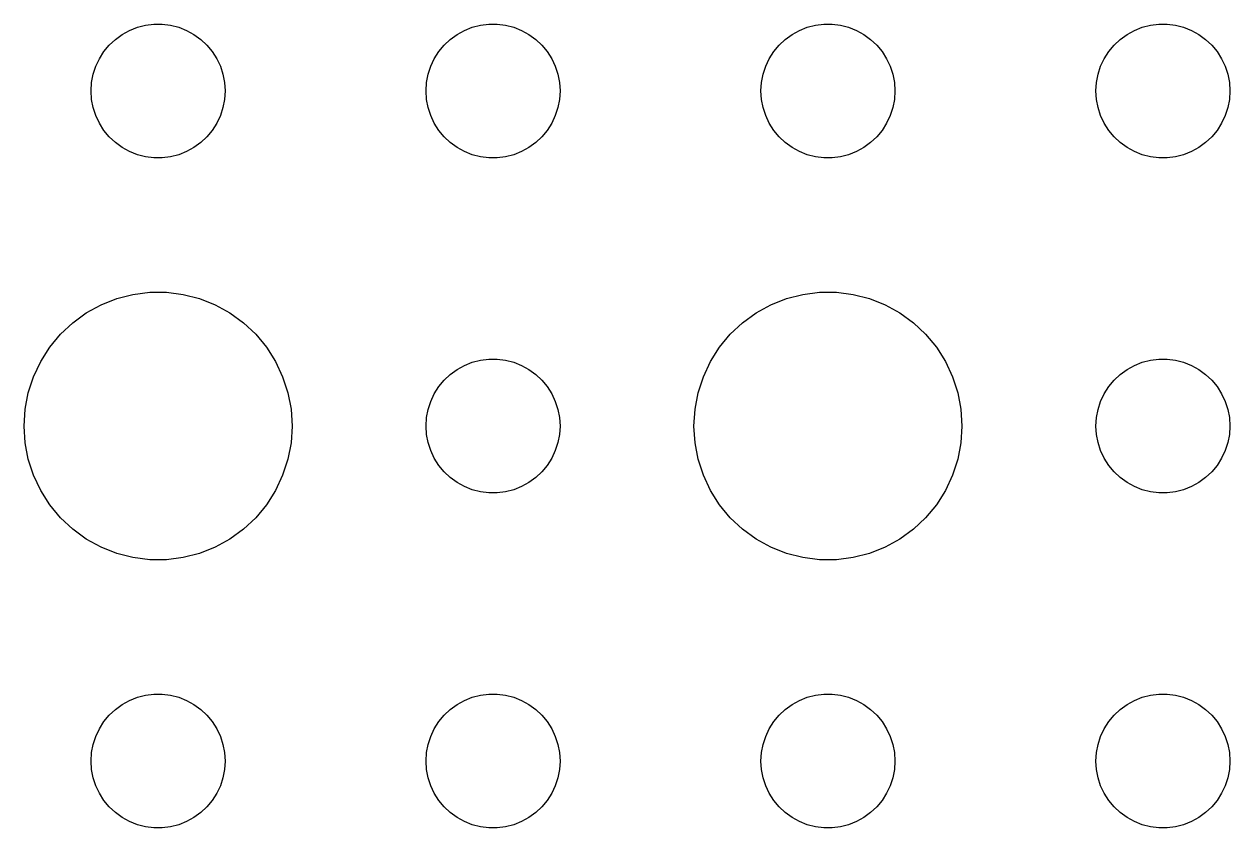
# Model space of a CAD drawing. Header units: metres. Extents: x -112 to 112, y -89 to 89.
# Drawn here: x -33 to -6, y -46.5 to -28.5 of the extents above; entities that cross this region are included whole.
import ezdxf

# ---------------------------------------------------------------- set-up
doc = ezdxf.new("R2010")
doc.units = ezdxf.units.M

msp = doc.modelspace()

# ---------------------------------------------------------------- linework, layer by layer
for p, q in [((-30.6387, -28.6427), (-30.4635, -28.5734)), ((-30.4635, -28.5734), (-30.2811, -28.5266)), ((-30.2811, -28.5266), (-30.0942, -28.503)), ((-30.0942, -28.503), (-29.9058, -28.503)), ((-29.9058, -28.503), (-29.7189, -28.5266)), ((-29.7189, -28.5266), (-29.5365, -28.5734)), ((-29.5365, -28.5734), (-29.3613, -28.6427)), ((-23.1387, -28.6427), (-22.9635, -28.5734)), ((-22.9635, -28.5734), (-22.7811, -28.5266)), ((-22.7811, -28.5266), (-22.5942, -28.503)), ((-22.5942, -28.503), (-22.4058, -28.503)), ((-22.4058, -28.503), (-22.2189, -28.5266)), ((-22.2189, -28.5266), (-22.0365, -28.5734)), ((-22.0365, -28.5734), (-21.8613, -28.6427)), ((-15.6387, -28.6427), (-15.4635, -28.5734)), ((-15.4635, -28.5734), (-15.2811, -28.5266)), ((-15.2811, -28.5266), (-15.0942, -28.503)), ((-15.0942, -28.503), (-14.9058, -28.503)), ((-14.9058, -28.503), (-14.7189, -28.5266)), ((-14.7189, -28.5266), (-14.5365, -28.5734)), ((-14.5365, -28.5734), (-14.3613, -28.6427)), ((-8.13866, -28.6427), (-7.96352, -28.5734)), ((-7.96352, -28.5734), (-7.78107, -28.5266)), ((-7.78107, -28.5266), (-7.59418, -28.503)), ((-7.59418, -28.503), (-7.40581, -28.503)), ((-7.40581, -28.503), (-7.21892, -28.5266)), ((-7.21892, -28.5266), (-7.03647, -28.5734)), ((-7.03647, -28.5734), (-6.86133, -28.6427)), ((-31.0934, -28.9732), (-30.9561, -28.8442)), ((-30.9561, -28.8442), (-30.8037, -28.7335)), ((-30.8037, -28.7335), (-30.6387, -28.6427)), ((-29.3613, -28.6427), (-29.1963, -28.7335)), ((-29.1963, -28.7335), (-29.0439, -28.8442)), ((-29.0439, -28.8442), (-28.9065, -28.9732)), ((-23.5934, -28.9732), (-23.4561, -28.8442)), ((-23.4561, -28.8442), (-23.3037, -28.7335)), ((-23.3037, -28.7335), (-23.1387, -28.6427)), ((-21.8613, -28.6427), (-21.6963, -28.7335)), ((-21.6963, -28.7335), (-21.5439, -28.8442)), ((-21.5439, -28.8442), (-21.4065, -28.9732)), ((-16.0934, -28.9732), (-15.9561, -28.8442)), ((-15.9561, -28.8442), (-15.8037, -28.7335)), ((-15.8037, -28.7335), (-15.6387, -28.6427)), ((-14.3613, -28.6427), (-14.1963, -28.7335)), ((-14.1963, -28.7335), (-14.0439, -28.8442)), ((-14.0439, -28.8442), (-13.9065, -28.9732)), ((-8.59344, -28.9732), (-8.45613, -28.8442)), ((-8.45613, -28.8442), (-8.30373, -28.7335)), ((-8.30373, -28.7335), (-8.13866, -28.6427)), ((-6.86133, -28.6427), (-6.69626, -28.7335)), ((-6.69626, -28.7335), (-6.54385, -28.8442)), ((-6.54385, -28.8442), (-6.40654, -28.9732)), ((-31.3145, -29.2774), (-31.2135, -29.1183)), ((-31.2135, -29.1183), (-31.0934, -28.9732)), ((-28.9065, -28.9732), (-28.7865, -29.1183)), ((-28.7865, -29.1183), (-28.6855, -29.2774)), ((-23.8145, -29.2774), (-23.7135, -29.1183)), ((-23.7135, -29.1183), (-23.5934, -28.9732)), ((-21.4065, -28.9732), (-21.2865, -29.1183)), ((-21.2865, -29.1183), (-21.1855, -29.2774)), ((-16.3145, -29.2774), (-16.2135, -29.1183)), ((-16.2135, -29.1183), (-16.0934, -28.9732)), ((-13.9065, -28.9732), (-13.7865, -29.1183)), ((-13.7865, -29.1183), (-13.6855, -29.2774)), ((-8.81445, -29.2774), (-8.71352, -29.1183)), ((-8.71352, -29.1183), (-8.59344, -28.9732)), ((-6.40654, -28.9732), (-6.28647, -29.1183)), ((-6.28647, -29.1183), (-6.18553, -29.2774)), ((-31.3947, -29.4478), (-31.3145, -29.2774)), ((-28.6855, -29.2774), (-28.6053, -29.4478)), ((-23.8947, -29.4478), (-23.8145, -29.2774)), ((-21.1855, -29.2774), (-21.1053, -29.4478)), ((-16.3947, -29.4478), (-16.3145, -29.2774)), ((-13.6855, -29.2774), (-13.6053, -29.4478)), ((-8.89465, -29.4478), (-8.81445, -29.2774)), ((-6.18553, -29.2774), (-6.10533, -29.4478)), ((-31.4882, -29.812), (-31.4529, -29.627)), ((-31.4529, -29.627), (-31.3947, -29.4478)), ((-28.6053, -29.4478), (-28.5471, -29.627)), ((-28.5471, -29.627), (-28.5118, -29.812)), ((-23.9882, -29.812), (-23.9529, -29.627)), ((-23.9529, -29.627), (-23.8947, -29.4478)), ((-21.1053, -29.4478), (-21.0471, -29.627)), ((-21.0471, -29.627), (-21.0118, -29.812)), ((-16.4882, -29.812), (-16.4529, -29.627)), ((-16.4529, -29.627), (-16.3947, -29.4478)), ((-13.6053, -29.4478), (-13.5471, -29.627)), ((-13.5471, -29.627), (-13.5118, -29.812)), ((-8.98816, -29.812), (-8.95287, -29.627)), ((-8.95287, -29.627), (-8.89465, -29.4478)), ((-6.10533, -29.4478), (-6.04712, -29.627)), ((-6.04712, -29.627), (-6.01183, -29.812)), ((-31.5, -30), (-31.4882, -29.812)), ((-28.5118, -29.812), (-28.5, -30)), ((-24, -30), (-23.9882, -29.812)), ((-21.0118, -29.812), (-21, -30)), ((-16.5, -30), (-16.4882, -29.812)), ((-13.5118, -29.812), (-13.5, -30)), ((-9, -30), (-8.98816, -29.812)), ((-6.01183, -29.812), (-6, -30)), ((-31.4882, -30.188), (-31.5, -30)), ((-31.4529, -30.373), (-31.4882, -30.188)), ((-28.5118, -30.188), (-28.5471, -30.373)), ((-28.5, -30), (-28.5118, -30.188)), ((-23.9882, -30.188), (-24, -30)), ((-23.9529, -30.373), (-23.9882, -30.188)), ((-21.0118, -30.188), (-21.0471, -30.373)), ((-21, -30), (-21.0118, -30.188)), ((-16.4882, -30.188), (-16.5, -30)), ((-16.4529, -30.373), (-16.4882, -30.188)), ((-13.5118, -30.188), (-13.5471, -30.373)), ((-13.5, -30), (-13.5118, -30.188)), ((-8.98816, -30.188), (-9, -30)), ((-8.95287, -30.373), (-8.98816, -30.188)), ((-6.01183, -30.188), (-6.04712, -30.373)), ((-6, -30), (-6.01183, -30.188)), ((-31.3947, -30.5522), (-31.4529, -30.373)), ((-28.5471, -30.373), (-28.6053, -30.5522)), ((-23.8947, -30.5522), (-23.9529, -30.373)), ((-21.0471, -30.373), (-21.1053, -30.5522)), ((-16.3947, -30.5522), (-16.4529, -30.373)), ((-13.5471, -30.373), (-13.6053, -30.5522)), ((-8.89465, -30.5522), (-8.95287, -30.373)), ((-6.04712, -30.373), (-6.10533, -30.5522)), ((-31.3145, -30.7226), (-31.3947, -30.5522)), ((-31.2135, -30.8817), (-31.3145, -30.7226)), ((-28.6855, -30.7226), (-28.7865, -30.8817)), ((-28.6053, -30.5522), (-28.6855, -30.7226)), ((-23.8145, -30.7226), (-23.8947, -30.5522)), ((-23.7135, -30.8817), (-23.8145, -30.7226)), ((-21.1855, -30.7226), (-21.2865, -30.8817)), ((-21.1053, -30.5522), (-21.1855, -30.7226)), ((-16.3145, -30.7226), (-16.3947, -30.5522)), ((-16.2135, -30.8817), (-16.3145, -30.7226)), ((-13.6855, -30.7226), (-13.7865, -30.8817)), ((-13.6053, -30.5522), (-13.6855, -30.7226)), ((-8.81445, -30.7226), (-8.89465, -30.5522)), ((-8.71352, -30.8817), (-8.81445, -30.7226)), ((-6.18553, -30.7226), (-6.28647, -30.8817)), ((-6.10533, -30.5522), (-6.18553, -30.7226)), ((-31.0934, -31.0268), (-31.2135, -30.8817)), ((-30.9561, -31.1558), (-31.0934, -31.0268)), ((-28.9065, -31.0268), (-29.0439, -31.1558)), ((-28.7865, -30.8817), (-28.9065, -31.0268)), ((-23.5934, -31.0268), (-23.7135, -30.8817)), ((-23.4561, -31.1558), (-23.5934, -31.0268)), ((-21.4065, -31.0268), (-21.5439, -31.1558)), ((-21.2865, -30.8817), (-21.4065, -31.0268)), ((-16.0934, -31.0268), (-16.2135, -30.8817)), ((-15.9561, -31.1558), (-16.0934, -31.0268)), ((-13.9065, -31.0268), (-14.0439, -31.1558)), ((-13.7865, -30.8817), (-13.9065, -31.0268)), ((-8.59344, -31.0268), (-8.71352, -30.8817)), ((-8.45613, -31.1558), (-8.59344, -31.0268)), ((-6.40654, -31.0268), (-6.54385, -31.1558)), ((-6.28647, -30.8817), (-6.40654, -31.0268)), ((-30.8037, -31.2665), (-30.9561, -31.1558)), ((-30.6387, -31.3572), (-30.8037, -31.2665)), ((-29.1963, -31.2665), (-29.3613, -31.3572)), ((-29.0439, -31.1558), (-29.1963, -31.2665)), ((-23.3037, -31.2665), (-23.4561, -31.1558)), ((-23.1387, -31.3572), (-23.3037, -31.2665)), ((-21.6963, -31.2665), (-21.8613, -31.3572)), ((-21.5439, -31.1558), (-21.6963, -31.2665)), ((-15.8037, -31.2665), (-15.9561, -31.1558)), ((-15.6387, -31.3572), (-15.8037, -31.2665)), ((-14.1963, -31.2665), (-14.3613, -31.3572)), ((-14.0439, -31.1558), (-14.1963, -31.2665)), ((-8.30373, -31.2665), (-8.45613, -31.1558)), ((-8.13866, -31.3572), (-8.30373, -31.2665)), ((-6.69626, -31.2665), (-6.86133, -31.3572)), ((-6.54385, -31.1558), (-6.69626, -31.2665)), ((-30.4635, -31.4266), (-30.6387, -31.3572)), ((-30.2811, -31.4734), (-30.4635, -31.4266)), ((-30.0942, -31.497), (-30.2811, -31.4734)), ((-29.9058, -31.497), (-30.0942, -31.497)), ((-29.7189, -31.4734), (-29.9058, -31.497)), ((-29.5365, -31.4266), (-29.7189, -31.4734)), ((-29.3613, -31.3572), (-29.5365, -31.4266)), ((-22.9635, -31.4266), (-23.1387, -31.3572)), ((-22.7811, -31.4734), (-22.9635, -31.4266)), ((-22.5942, -31.497), (-22.7811, -31.4734)), ((-22.4058, -31.497), (-22.5942, -31.497)), ((-22.2189, -31.4734), (-22.4058, -31.497)), ((-22.0365, -31.4266), (-22.2189, -31.4734)), ((-21.8613, -31.3572), (-22.0365, -31.4266)), ((-15.4635, -31.4266), (-15.6387, -31.3572)), ((-15.2811, -31.4734), (-15.4635, -31.4266)), ((-15.0942, -31.497), (-15.2811, -31.4734)), ((-14.9058, -31.497), (-15.0942, -31.497)), ((-14.7189, -31.4734), (-14.9058, -31.497)), ((-14.5365, -31.4266), (-14.7189, -31.4734)), ((-14.3613, -31.3572), (-14.5365, -31.4266)), ((-7.96352, -31.4266), (-8.13866, -31.3572)), ((-7.78107, -31.4734), (-7.96352, -31.4266)), ((-7.59418, -31.497), (-7.78107, -31.4734)), ((-7.40581, -31.497), (-7.59418, -31.497)), ((-7.21892, -31.4734), (-7.40581, -31.497)), ((-7.03647, -31.4266), (-7.21892, -31.4734)), ((-6.86133, -31.3572), (-7.03647, -31.4266)), ((-30.927, -34.6468), (-30.5621, -34.5531)), ((-30.5621, -34.5531), (-30.1884, -34.5059)), ((-30.1884, -34.5059), (-29.8116, -34.5059)), ((-29.8116, -34.5059), (-29.4379, -34.5531)), ((-29.4379, -34.5531), (-29.0729, -34.6468)), ((-15.927, -34.6468), (-15.5621, -34.5531)), ((-15.5621, -34.5531), (-15.1884, -34.5059)), ((-15.1884, -34.5059), (-14.8116, -34.5059)), ((-14.8116, -34.5059), (-14.4379, -34.5531)), ((-14.4379, -34.5531), (-14.0729, -34.6468)), ((-31.6075, -34.967), (-31.2773, -34.7855)), ((-31.2773, -34.7855), (-30.927, -34.6468)), ((-29.0729, -34.6468), (-28.7227, -34.7855)), ((-28.7227, -34.7855), (-28.3925, -34.967)), ((-16.6075, -34.967), (-16.2773, -34.7855)), ((-16.2773, -34.7855), (-15.927, -34.6468)), ((-14.0729, -34.6468), (-13.7227, -34.7855)), ((-13.7227, -34.7855), (-13.3925, -34.967)), ((-31.9123, -35.1885), (-31.6075, -34.967)), ((-28.3925, -34.967), (-28.0877, -35.1885)), ((-16.9123, -35.1885), (-16.6075, -34.967)), ((-13.3925, -34.967), (-13.0877, -35.1885)), ((-32.1869, -35.4464), (-31.9123, -35.1885)), ((-28.0877, -35.1885), (-27.8131, -35.4464)), ((-17.1869, -35.4464), (-16.9123, -35.1885)), ((-13.0877, -35.1885), (-12.8131, -35.4464)), ((-32.427, -35.7366), (-32.1869, -35.4464)), ((-27.8131, -35.4464), (-27.5729, -35.7366)), ((-17.427, -35.7366), (-17.1869, -35.4464)), ((-12.8131, -35.4464), (-12.5729, -35.7366)), ((-32.6289, -36.0547), (-32.427, -35.7366)), ((-27.5729, -35.7366), (-27.3711, -36.0547)), ((-17.6289, -36.0547), (-17.427, -35.7366)), ((-12.5729, -35.7366), (-12.3711, -36.0547)), ((-32.7893, -36.3956), (-32.6289, -36.0547)), ((-27.3711, -36.0547), (-27.2107, -36.3956)), ((-23.3037, -36.2335), (-23.1387, -36.1428)), ((-23.1387, -36.1428), (-22.9635, -36.0734)), ((-22.9635, -36.0734), (-22.7811, -36.0266)), ((-22.7811, -36.0266), (-22.5942, -36.003)), ((-22.5942, -36.003), (-22.4058, -36.003)), ((-22.4058, -36.003), (-22.2189, -36.0266)), ((-22.2189, -36.0266), (-22.0365, -36.0734)), ((-22.0365, -36.0734), (-21.8613, -36.1428)), ((-21.8613, -36.1428), (-21.6963, -36.2335)), ((-17.7893, -36.3956), (-17.6289, -36.0547)), ((-12.3711, -36.0547), (-12.2107, -36.3956)), ((-8.30373, -36.2335), (-8.13866, -36.1428)), ((-8.13866, -36.1428), (-7.96352, -36.0734)), ((-7.96352, -36.0734), (-7.78107, -36.0266)), ((-7.78107, -36.0266), (-7.59418, -36.003)), ((-7.59418, -36.003), (-7.40581, -36.003)), ((-7.40581, -36.003), (-7.21892, -36.0266)), ((-7.21892, -36.0266), (-7.03647, -36.0734)), ((-7.03647, -36.0734), (-6.86133, -36.1428)), ((-6.86133, -36.1428), (-6.69626, -36.2335)), ((-32.9057, -36.7539), (-32.7893, -36.3956)), ((-27.2107, -36.3956), (-27.0942, -36.7539)), ((-23.5934, -36.4732), (-23.4561, -36.3442)), ((-23.4561, -36.3442), (-23.3037, -36.2335)), ((-21.6963, -36.2335), (-21.5439, -36.3442)), ((-21.5439, -36.3442), (-21.4065, -36.4732)), ((-17.9057, -36.7539), (-17.7893, -36.3956)), ((-12.2107, -36.3956), (-12.0942, -36.7539)), ((-8.59344, -36.4732), (-8.45613, -36.3442)), ((-8.45613, -36.3442), (-8.30373, -36.2335)), ((-6.69626, -36.2335), (-6.54385, -36.3442)), ((-6.54385, -36.3442), (-6.40654, -36.4732)), ((-23.8145, -36.7774), (-23.7135, -36.6183)), ((-23.7135, -36.6183), (-23.5934, -36.4732)), ((-21.4065, -36.4732), (-21.2865, -36.6183)), ((-21.2865, -36.6183), (-21.1855, -36.7774)), ((-8.81445, -36.7774), (-8.71352, -36.6183)), ((-8.71352, -36.6183), (-8.59344, -36.4732)), ((-6.40654, -36.4732), (-6.28647, -36.6183)), ((-6.28647, -36.6183), (-6.18553, -36.7774)), ((-32.9763, -37.124), (-32.9057, -36.7539)), ((-27.0942, -36.7539), (-27.0237, -37.124)), ((-23.9529, -37.127), (-23.8947, -36.9478)), ((-23.8947, -36.9478), (-23.8145, -36.7774)), ((-21.1855, -36.7774), (-21.1053, -36.9478)), ((-21.1053, -36.9478), (-21.0471, -37.127)), ((-17.9763, -37.124), (-17.9057, -36.7539)), ((-12.0942, -36.7539), (-12.0237, -37.124)), ((-8.95287, -37.127), (-8.89465, -36.9478)), ((-8.89465, -36.9478), (-8.81445, -36.7774)), ((-6.18553, -36.7774), (-6.10533, -36.9478)), ((-6.10533, -36.9478), (-6.04712, -37.127)), ((-33, -37.5), (-32.9763, -37.124)), ((-27.0237, -37.124), (-27, -37.5)), ((-23.9882, -37.312), (-23.9529, -37.127)), ((-21.0471, -37.127), (-21.0118, -37.312)), ((-18, -37.5), (-17.9763, -37.124)), ((-12.0237, -37.124), (-12, -37.5)), ((-8.98816, -37.312), (-8.95287, -37.127)), ((-6.04712, -37.127), (-6.01183, -37.312)), ((-32.9763, -37.876), (-33, -37.5)), ((-27, -37.5), (-27.0237, -37.876)), ((-24, -37.5), (-23.9882, -37.312)), ((-23.9882, -37.688), (-24, -37.5)), ((-21.0118, -37.312), (-21, -37.5)), ((-21, -37.5), (-21.0118, -37.688)), ((-17.9763, -37.876), (-18, -37.5)), ((-12, -37.5), (-12.0237, -37.876)), ((-9, -37.5), (-8.98816, -37.312)), ((-8.98816, -37.688), (-9, -37.5)), ((-6.01183, -37.312), (-6, -37.5)), ((-6, -37.5), (-6.01183, -37.688)), ((-23.9529, -37.873), (-23.9882, -37.688)), ((-21.0118, -37.688), (-21.0471, -37.873)), ((-8.95287, -37.873), (-8.98816, -37.688)), ((-6.01183, -37.688), (-6.04712, -37.873)), ((-32.9057, -38.2461), (-32.9763, -37.876)), ((-27.0237, -37.876), (-27.0942, -38.2461)), ((-23.8947, -38.0522), (-23.9529, -37.873)), ((-23.8145, -38.2226), (-23.8947, -38.0522)), ((-21.1053, -38.0522), (-21.1855, -38.2226)), ((-21.0471, -37.873), (-21.1053, -38.0522)), ((-17.9057, -38.2461), (-17.9763, -37.876)), ((-12.0237, -37.876), (-12.0942, -38.2461)), ((-8.89465, -38.0522), (-8.95287, -37.873)), ((-8.81445, -38.2226), (-8.89465, -38.0522)), ((-6.10533, -38.0522), (-6.18553, -38.2226)), ((-6.04712, -37.873), (-6.10533, -38.0522)), ((-32.7893, -38.6044), (-32.9057, -38.2461)), ((-27.0942, -38.2461), (-27.2107, -38.6044)), ((-23.7135, -38.3817), (-23.8145, -38.2226)), ((-21.1855, -38.2226), (-21.2865, -38.3817)), ((-17.7893, -38.6044), (-17.9057, -38.2461)), ((-12.0942, -38.2461), (-12.2107, -38.6044)), ((-8.71352, -38.3817), (-8.81445, -38.2226)), ((-6.18553, -38.2226), (-6.28647, -38.3817)), ((-32.6289, -38.9453), (-32.7893, -38.6044)), ((-27.2107, -38.6044), (-27.3711, -38.9453)), ((-23.5934, -38.5268), (-23.7135, -38.3817)), ((-23.4561, -38.6558), (-23.5934, -38.5268)), ((-21.4065, -38.5268), (-21.5439, -38.6558)), ((-21.2865, -38.3817), (-21.4065, -38.5268)), ((-17.6289, -38.9453), (-17.7893, -38.6044)), ((-12.2107, -38.6044), (-12.3711, -38.9453)), ((-8.59344, -38.5268), (-8.71352, -38.3817)), ((-8.45613, -38.6558), (-8.59344, -38.5268)), ((-6.40654, -38.5268), (-6.54385, -38.6558)), ((-6.28647, -38.3817), (-6.40654, -38.5268)), ((-23.3037, -38.7665), (-23.4561, -38.6558)), ((-23.1387, -38.8572), (-23.3037, -38.7665)), ((-22.9635, -38.9266), (-23.1387, -38.8572)), ((-21.8613, -38.8572), (-22.0365, -38.9266)), ((-21.6963, -38.7665), (-21.8613, -38.8572)), ((-21.5439, -38.6558), (-21.6963, -38.7665)), ((-8.30373, -38.7665), (-8.45613, -38.6558)), ((-8.13866, -38.8572), (-8.30373, -38.7665)), ((-7.96352, -38.9266), (-8.13866, -38.8572)), ((-6.86133, -38.8572), (-7.03647, -38.9266)), ((-6.69626, -38.7665), (-6.86133, -38.8572)), ((-6.54385, -38.6558), (-6.69626, -38.7665)), ((-32.427, -39.2634), (-32.6289, -38.9453)), ((-27.3711, -38.9453), (-27.5729, -39.2634)), ((-22.7811, -38.9734), (-22.9635, -38.9266)), ((-22.5942, -38.997), (-22.7811, -38.9734)), ((-22.4058, -38.997), (-22.5942, -38.997)), ((-22.2189, -38.9734), (-22.4058, -38.997)), ((-22.0365, -38.9266), (-22.2189, -38.9734)), ((-17.427, -39.2634), (-17.6289, -38.9453)), ((-12.3711, -38.9453), (-12.5729, -39.2634)), ((-7.78107, -38.9734), (-7.96352, -38.9266)), ((-7.59418, -38.997), (-7.78107, -38.9734)), ((-7.40581, -38.997), (-7.59418, -38.997)), ((-7.21892, -38.9734), (-7.40581, -38.997)), ((-7.03647, -38.9266), (-7.21892, -38.9734)), ((-32.1869, -39.5536), (-32.427, -39.2634)), ((-27.5729, -39.2634), (-27.8131, -39.5536)), ((-17.1869, -39.5536), (-17.427, -39.2634)), ((-12.5729, -39.2634), (-12.8131, -39.5536)), ((-31.9123, -39.8115), (-32.1869, -39.5536)), ((-27.8131, -39.5536), (-28.0877, -39.8115)), ((-16.9123, -39.8115), (-17.1869, -39.5536)), ((-12.8131, -39.5536), (-13.0877, -39.8115)), ((-31.6075, -40.033), (-31.9123, -39.8115)), ((-28.0877, -39.8115), (-28.3925, -40.033)), ((-16.6075, -40.033), (-16.9123, -39.8115)), ((-13.0877, -39.8115), (-13.3925, -40.033)), ((-31.2773, -40.2145), (-31.6075, -40.033)), ((-30.927, -40.3532), (-31.2773, -40.2145)), ((-28.7227, -40.2145), (-29.0729, -40.3532)), ((-28.3925, -40.033), (-28.7227, -40.2145)), ((-16.2773, -40.2145), (-16.6075, -40.033)), ((-15.927, -40.3532), (-16.2773, -40.2145)), ((-13.7227, -40.2145), (-14.0729, -40.3532)), ((-13.3925, -40.033), (-13.7227, -40.2145)), ((-30.5621, -40.4469), (-30.927, -40.3532)), ((-30.1884, -40.4941), (-30.5621, -40.4469)), ((-29.8116, -40.4941), (-30.1884, -40.4941)), ((-29.4379, -40.4469), (-29.8116, -40.4941)), ((-29.0729, -40.3532), (-29.4379, -40.4469)), ((-15.5621, -40.4469), (-15.927, -40.3532)), ((-15.1884, -40.4941), (-15.5621, -40.4469)), ((-14.8116, -40.4941), (-15.1884, -40.4941)), ((-14.4379, -40.4469), (-14.8116, -40.4941)), ((-14.0729, -40.3532), (-14.4379, -40.4469)), ((-30.9561, -43.8442), (-30.8037, -43.7335)), ((-30.8037, -43.7335), (-30.6387, -43.6428)), ((-30.6387, -43.6428), (-30.4635, -43.5734)), ((-30.4635, -43.5734), (-30.2811, -43.5266)), ((-30.2811, -43.5266), (-30.0942, -43.503)), ((-30.0942, -43.503), (-29.9058, -43.503)), ((-29.9058, -43.503), (-29.7189, -43.5266)), ((-29.7189, -43.5266), (-29.5365, -43.5734)), ((-29.5365, -43.5734), (-29.3613, -43.6428)), ((-29.3613, -43.6428), (-29.1963, -43.7335)), ((-29.1963, -43.7335), (-29.0439, -43.8442)), ((-23.4561, -43.8442), (-23.3037, -43.7335)), ((-23.3037, -43.7335), (-23.1387, -43.6428)), ((-23.1387, -43.6428), (-22.9635, -43.5734)), ((-22.9635, -43.5734), (-22.7811, -43.5266)), ((-22.7811, -43.5266), (-22.5942, -43.503)), ((-22.5942, -43.503), (-22.4058, -43.503)), ((-22.4058, -43.503), (-22.2189, -43.5266)), ((-22.2189, -43.5266), (-22.0365, -43.5734)), ((-22.0365, -43.5734), (-21.8613, -43.6428)), ((-21.8613, -43.6428), (-21.6963, -43.7335)), ((-21.6963, -43.7335), (-21.5439, -43.8442)), ((-15.9561, -43.8442), (-15.8037, -43.7335)), ((-15.8037, -43.7335), (-15.6387, -43.6428)), ((-15.6387, -43.6428), (-15.4635, -43.5734)), ((-15.4635, -43.5734), (-15.2811, -43.5266)), ((-15.2811, -43.5266), (-15.0942, -43.503)), ((-15.0942, -43.503), (-14.9058, -43.503)), ((-14.9058, -43.503), (-14.7189, -43.5266)), ((-14.7189, -43.5266), (-14.5365, -43.5734)), ((-14.5365, -43.5734), (-14.3613, -43.6428)), ((-14.3613, -43.6428), (-14.1963, -43.7335)), ((-14.1963, -43.7335), (-14.0439, -43.8442)), ((-8.45613, -43.8442), (-8.30373, -43.7335)), ((-8.30373, -43.7335), (-8.13866, -43.6428)), ((-8.13866, -43.6428), (-7.96352, -43.5734)), ((-7.96352, -43.5734), (-7.78107, -43.5266)), ((-7.78107, -43.5266), (-7.59418, -43.503)), ((-7.59418, -43.503), (-7.40581, -43.503)), ((-7.40581, -43.503), (-7.21892, -43.5266)), ((-7.21892, -43.5266), (-7.03647, -43.5734)), ((-7.03647, -43.5734), (-6.86133, -43.6428)), ((-6.86133, -43.6428), (-6.69626, -43.7335)), ((-6.69626, -43.7335), (-6.54385, -43.8442)), ((-31.2135, -44.1183), (-31.0934, -43.9732)), ((-31.0934, -43.9732), (-30.9561, -43.8442)), ((-29.0439, -43.8442), (-28.9065, -43.9732)), ((-28.9065, -43.9732), (-28.7865, -44.1183)), ((-23.7135, -44.1183), (-23.5934, -43.9732)), ((-23.5934, -43.9732), (-23.4561, -43.8442)), ((-21.5439, -43.8442), (-21.4065, -43.9732)), ((-21.4065, -43.9732), (-21.2865, -44.1183)), ((-16.2135, -44.1183), (-16.0934, -43.9732)), ((-16.0934, -43.9732), (-15.9561, -43.8442)), ((-14.0439, -43.8442), (-13.9065, -43.9732)), ((-13.9065, -43.9732), (-13.7865, -44.1183)), ((-8.71352, -44.1183), (-8.59344, -43.9732)), ((-8.59344, -43.9732), (-8.45613, -43.8442)), ((-6.54385, -43.8442), (-6.40654, -43.9732)), ((-6.40654, -43.9732), (-6.28647, -44.1183)), ((-31.3947, -44.4478), (-31.3145, -44.2774)), ((-31.3145, -44.2774), (-31.2135, -44.1183)), ((-28.7865, -44.1183), (-28.6855, -44.2774)), ((-28.6855, -44.2774), (-28.6053, -44.4478)), ((-23.8947, -44.4478), (-23.8145, -44.2774)), ((-23.8145, -44.2774), (-23.7135, -44.1183)), ((-21.2865, -44.1183), (-21.1855, -44.2774)), ((-21.1855, -44.2774), (-21.1053, -44.4478)), ((-16.3947, -44.4478), (-16.3145, -44.2774)), ((-16.3145, -44.2774), (-16.2135, -44.1183)), ((-13.7865, -44.1183), (-13.6855, -44.2774)), ((-13.6855, -44.2774), (-13.6053, -44.4478)), ((-8.89465, -44.4478), (-8.81445, -44.2774)), ((-8.81445, -44.2774), (-8.71352, -44.1183)), ((-6.28647, -44.1183), (-6.18553, -44.2774)), ((-6.18553, -44.2774), (-6.10533, -44.4478)), ((-31.4529, -44.627), (-31.3947, -44.4478)), ((-28.6053, -44.4478), (-28.5471, -44.627)), ((-23.9529, -44.627), (-23.8947, -44.4478)), ((-21.1053, -44.4478), (-21.0471, -44.627)), ((-16.4529, -44.627), (-16.3947, -44.4478)), ((-13.6053, -44.4478), (-13.5471, -44.627)), ((-8.95287, -44.627), (-8.89465, -44.4478)), ((-6.10533, -44.4478), (-6.04712, -44.627)), ((-31.5, -45), (-31.4882, -44.812)), ((-31.4882, -44.812), (-31.4529, -44.627)), ((-28.5471, -44.627), (-28.5118, -44.812)), ((-28.5118, -44.812), (-28.5, -45)), ((-24, -45), (-23.9882, -44.812)), ((-23.9882, -44.812), (-23.9529, -44.627)), ((-21.0471, -44.627), (-21.0118, -44.812)), ((-21.0118, -44.812), (-21, -45)), ((-16.5, -45), (-16.4882, -44.812)), ((-16.4882, -44.812), (-16.4529, -44.627)), ((-13.5471, -44.627), (-13.5118, -44.812)), ((-13.5118, -44.812), (-13.5, -45)), ((-9, -45), (-8.98816, -44.812)), ((-8.98816, -44.812), (-8.95287, -44.627)), ((-6.04712, -44.627), (-6.01183, -44.812)), ((-6.01183, -44.812), (-6, -45)), ((-31.4882, -45.188), (-31.5, -45)), ((-28.5, -45), (-28.5118, -45.188)), ((-23.9882, -45.188), (-24, -45)), ((-21, -45), (-21.0118, -45.188)), ((-16.4882, -45.188), (-16.5, -45)), ((-13.5, -45), (-13.5118, -45.188)), ((-8.98816, -45.188), (-9, -45)), ((-6, -45), (-6.01183, -45.188)), ((-31.4529, -45.373), (-31.4882, -45.188)), ((-28.5118, -45.188), (-28.5471, -45.373)), ((-23.9529, -45.373), (-23.9882, -45.188)), ((-21.0118, -45.188), (-21.0471, -45.373)), ((-16.4529, -45.373), (-16.4882, -45.188)), ((-13.5118, -45.188), (-13.5471, -45.373)), ((-8.95287, -45.373), (-8.98816, -45.188)), ((-6.01183, -45.188), (-6.04712, -45.373)), ((-31.3947, -45.5522), (-31.4529, -45.373)), ((-31.3145, -45.7226), (-31.3947, -45.5522)), ((-28.6053, -45.5522), (-28.6855, -45.7226)), ((-28.5471, -45.373), (-28.6053, -45.5522)), ((-23.8947, -45.5522), (-23.9529, -45.373)), ((-23.8145, -45.7226), (-23.8947, -45.5522)), ((-21.1053, -45.5522), (-21.1855, -45.7226)), ((-21.0471, -45.373), (-21.1053, -45.5522)), ((-16.3947, -45.5522), (-16.4529, -45.373)), ((-16.3145, -45.7226), (-16.3947, -45.5522)), ((-13.6053, -45.5522), (-13.6855, -45.7226)), ((-13.5471, -45.373), (-13.6053, -45.5522)), ((-8.89465, -45.5522), (-8.95287, -45.373)), ((-8.81445, -45.7226), (-8.89465, -45.5522)), ((-6.10533, -45.5522), (-6.18553, -45.7226)), ((-6.04712, -45.373), (-6.10533, -45.5522)), ((-31.2135, -45.8817), (-31.3145, -45.7226)), ((-31.0934, -46.0268), (-31.2135, -45.8817)), ((-28.7865, -45.8817), (-28.9065, -46.0268)), ((-28.6855, -45.7226), (-28.7865, -45.8817)), ((-23.7135, -45.8817), (-23.8145, -45.7226)), ((-23.5934, -46.0268), (-23.7135, -45.8817)), ((-21.2865, -45.8817), (-21.4065, -46.0268)), ((-21.1855, -45.7226), (-21.2865, -45.8817)), ((-16.2135, -45.8817), (-16.3145, -45.7226)), ((-16.0934, -46.0268), (-16.2135, -45.8817)), ((-13.7865, -45.8817), (-13.9065, -46.0268)), ((-13.6855, -45.7226), (-13.7865, -45.8817)), ((-8.71352, -45.8817), (-8.81445, -45.7226)), ((-8.59344, -46.0268), (-8.71352, -45.8817)), ((-6.28647, -45.8817), (-6.40654, -46.0268)), ((-6.18553, -45.7226), (-6.28647, -45.8817)), ((-30.9561, -46.1558), (-31.0934, -46.0268)), ((-30.8037, -46.2665), (-30.9561, -46.1558)), ((-29.0439, -46.1558), (-29.1963, -46.2665)), ((-28.9065, -46.0268), (-29.0439, -46.1558)), ((-23.4561, -46.1558), (-23.5934, -46.0268)), ((-23.3037, -46.2665), (-23.4561, -46.1558)), ((-21.5439, -46.1558), (-21.6963, -46.2665)), ((-21.4065, -46.0268), (-21.5439, -46.1558)), ((-15.9561, -46.1558), (-16.0934, -46.0268)), ((-15.8037, -46.2665), (-15.9561, -46.1558)), ((-14.0439, -46.1558), (-14.1963, -46.2665)), ((-13.9065, -46.0268), (-14.0439, -46.1558)), ((-8.45613, -46.1558), (-8.59344, -46.0268)), ((-8.30373, -46.2665), (-8.45613, -46.1558)), ((-6.54385, -46.1558), (-6.69626, -46.2665)), ((-6.40654, -46.0268), (-6.54385, -46.1558)), ((-30.6387, -46.3572), (-30.8037, -46.2665)), ((-30.4635, -46.4266), (-30.6387, -46.3572)), ((-30.2811, -46.4734), (-30.4635, -46.4266)), ((-29.5365, -46.4266), (-29.7189, -46.4734)), ((-29.3613, -46.3572), (-29.5365, -46.4266)), ((-29.1963, -46.2665), (-29.3613, -46.3572)), ((-23.1387, -46.3572), (-23.3037, -46.2665)), ((-22.9635, -46.4266), (-23.1387, -46.3572)), ((-22.7811, -46.4734), (-22.9635, -46.4266)), ((-22.0365, -46.4266), (-22.2189, -46.4734)), ((-21.8613, -46.3572), (-22.0365, -46.4266)), ((-21.6963, -46.2665), (-21.8613, -46.3572)), ((-15.6387, -46.3572), (-15.8037, -46.2665)), ((-15.4635, -46.4266), (-15.6387, -46.3572)), ((-15.2811, -46.4734), (-15.4635, -46.4266)), ((-14.5365, -46.4266), (-14.7189, -46.4734)), ((-14.3613, -46.3572), (-14.5365, -46.4266)), ((-14.1963, -46.2665), (-14.3613, -46.3572)), ((-8.13866, -46.3572), (-8.30373, -46.2665)), ((-7.96352, -46.4266), (-8.13866, -46.3572)), ((-7.78107, -46.4734), (-7.96352, -46.4266)), ((-7.03647, -46.4266), (-7.21892, -46.4734)), ((-6.86133, -46.3572), (-7.03647, -46.4266)), ((-6.69626, -46.2665), (-6.86133, -46.3572)), ((-30.0942, -46.497), (-30.2811, -46.4734)), ((-29.9058, -46.497), (-30.0942, -46.497)), ((-29.7189, -46.4734), (-29.9058, -46.497)), ((-22.5942, -46.497), (-22.7811, -46.4734)), ((-22.4058, -46.497), (-22.5942, -46.497)), ((-22.2189, -46.4734), (-22.4058, -46.497)), ((-15.0942, -46.497), (-15.2811, -46.4734)), ((-14.9058, -46.497), (-15.0942, -46.497)), ((-14.7189, -46.4734), (-14.9058, -46.497)), ((-7.59418, -46.497), (-7.78107, -46.4734)), ((-7.40581, -46.497), (-7.59418, -46.497)), ((-7.21892, -46.4734), (-7.40581, -46.497))]:
    msp.add_line(p, q)

doc.saveas('drawing.dxf')
